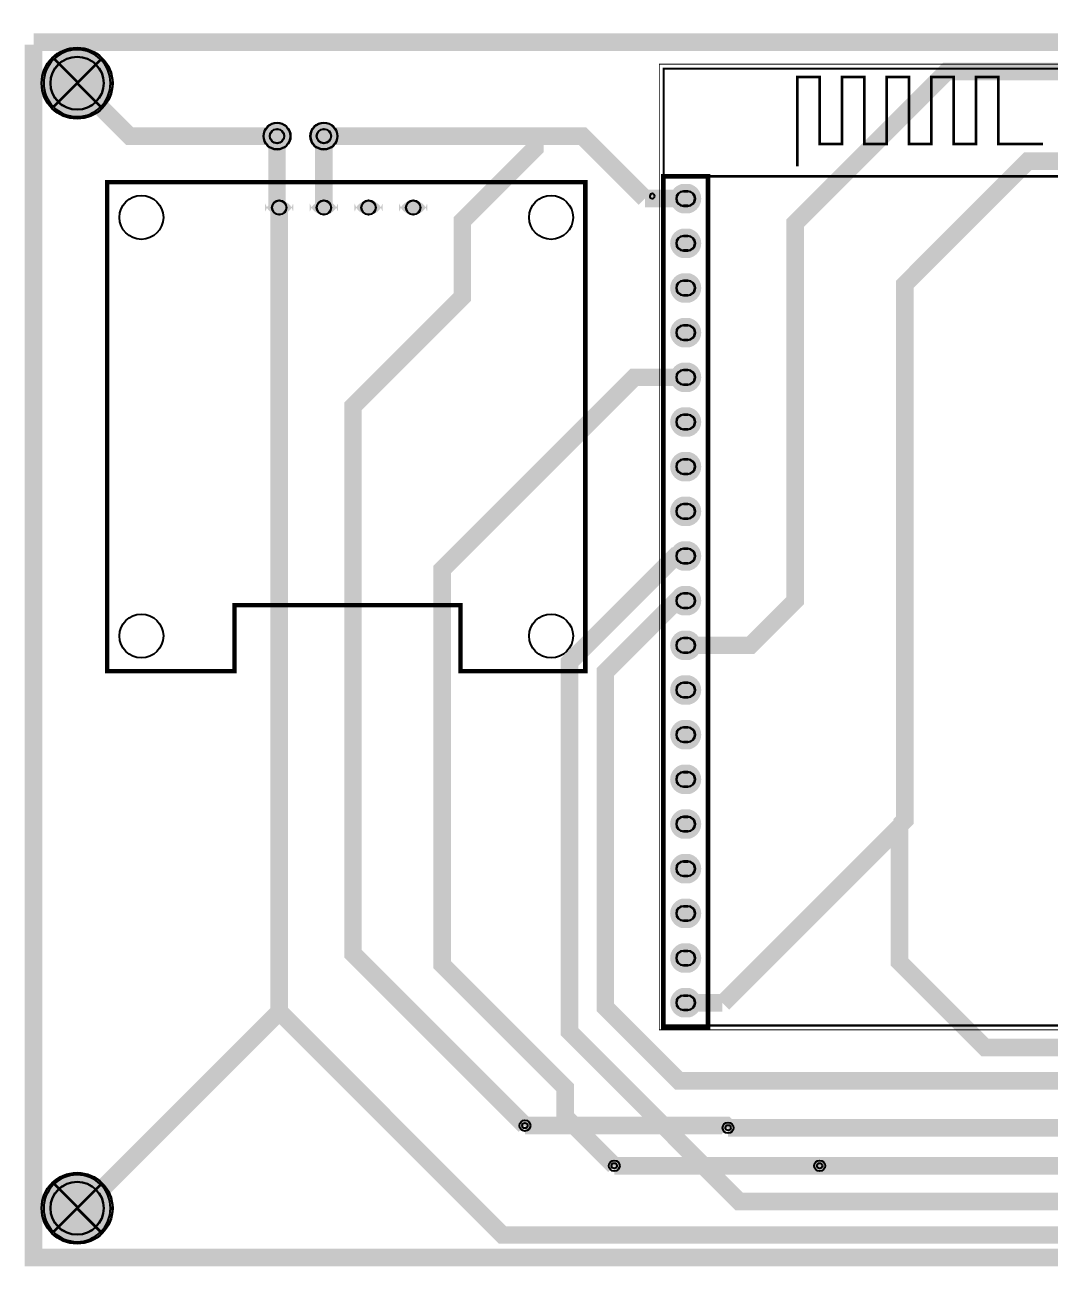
# Model space of a CAD drawing. Header units: millimetres. Extents: x 1 to 137, y 0 to 71.
# Drawn here: x 0.5 to 58.9, y 0.3 to 70.9 of the extents above; entities that cross this region are included whole.
import ezdxf

# ---------------------------------------------------------------- set-up
doc = ezdxf.new("R2010")
doc.units = ezdxf.units.MM
for name, color, linetype, true_color in [('BoardOutLine', 7, 'Continuous', 0xff00ff), ('BottomLayer', 7, 'Continuous', 0x0000ff), ('BottomSolderMaskLayer', 7, 'Continuous', 0xaa00ff), ('Document', 7, 'Continuous', 0xffffff), ('Hole', 7, 'Continuous', 0x222222), ('Multi-Layer', 7, 'Continuous', 0xc0c0c0), ('TopLayer', 7, 'Continuous', 0xff0000), ('TopSilkLayer', 7, 'Continuous', 0xffcc00), ('TopSolderMaskLayer', 7, 'Continuous', 0x800080)]:
    doc.layers.add(name, color=color, linetype=linetype, true_color=true_color)

msp = doc.modelspace()

# ---------------------------------------------------------------- hatches: boundary and pattern name
at = {"layer": 'BottomSolderMaskLayer'}
for points in [[(1.491, 67.61, 1), (5.542, 67.61, 1)], [(14.111, 64.603, 1), (15.661, 64.603, 1)], [(16.778, 64.603, 1), (18.328, 64.603, 1)], [(37.896, 60.216, -0.785398), (37.896, 61.878), (38.358, 61.878, -0.785398), (38.358, 60.216)], [(15.818, 60.765, -0.785398), (14.208, 60.765), (14.208, 60.314, -0.785398), (15.818, 60.314)], [(18.358, 60.765, -0.785398), (16.748, 60.765), (16.748, 60.314, -0.785398), (18.358, 60.314)], [(20.898, 60.765, -0.785398), (19.288, 60.765), (19.288, 60.314, -0.785398), (20.898, 60.314)], [(23.438, 60.765, -0.785398), (21.828, 60.765), (21.828, 60.314, -0.785398), (23.438, 60.314)], [(37.896, 57.676, -0.785398), (37.896, 59.338), (38.358, 59.338, -0.785398), (38.358, 57.676)], [(37.896, 55.136, -0.785398), (37.896, 56.798), (38.358, 56.798, -0.785398), (38.358, 55.136)], [(37.896, 52.596, -0.785398), (37.896, 54.258), (38.358, 54.258, -0.785398), (38.358, 52.596)], [(37.896, 50.056, -0.785398), (37.896, 51.718), (38.358, 51.718, -0.785398), (38.358, 50.056)], [(37.896, 47.516, -0.785398), (37.896, 49.178), (38.358, 49.178, -0.785398), (38.358, 47.516)], [(37.896, 44.976, -0.785398), (37.896, 46.638), (38.358, 46.638, -0.785398), (38.358, 44.976)], [(37.896, 42.436, -0.785398), (37.896, 44.098), (38.358, 44.098, -0.785398), (38.358, 42.436)], [(37.896, 39.896, -0.785398), (37.896, 41.558), (38.358, 41.558, -0.785398), (38.358, 39.896)], [(37.896, 37.356, -0.785398), (37.896, 39.018), (38.358, 39.018, -0.785398), (38.358, 37.356)], [(37.896, 34.816, -0.785398), (37.896, 36.478), (38.358, 36.478, -0.785398), (38.358, 34.816)], [(37.896, 32.276, -0.785398), (37.896, 33.938), (38.358, 33.938, -0.785398), (38.358, 32.276)], [(37.896, 29.736, -0.785398), (37.896, 31.398), (38.358, 31.398, -0.785398), (38.358, 29.736)], [(37.896, 27.196, -0.785398), (37.896, 28.858), (38.358, 28.858, -0.785398), (38.358, 27.196)], [(37.896, 24.656, -0.785398), (37.896, 26.318), (38.358, 26.318, -0.785398), (38.358, 24.656)], [(37.896, 22.116, -0.785398), (37.896, 23.778), (38.358, 23.778, -0.785398), (38.358, 22.116)], [(37.896, 19.576, -0.785398), (37.896, 21.238), (38.358, 21.238, -0.785398), (38.358, 19.576)], [(37.896, 17.036, -0.785398), (37.896, 18.698), (38.358, 18.698, -0.785398), (38.358, 17.036)], [(37.896, 14.496, -0.785398), (37.896, 16.158), (38.358, 16.158, -0.785398), (38.358, 14.496)], [(1.491, 3.643, 1), (5.542, 3.643, 1)]]:
    msp.add_hatch(color=256, dxfattribs=at).paths.add_polyline_path(points)
at = {"layer": 'Document'}
for points in [[(25.323, 34.052), (25.306, 34.053), (25.29, 34.056), (25.274, 34.062), (25.259, 34.069), (25.246, 34.078), (25.233, 34.089), (25.222, 34.102), (25.213, 34.116), (25.206, 34.131), (25.2, 34.146), (25.197, 34.163), (25.196, 34.179), (25.196, 37.802), (12.6, 37.802), (12.6, 34.179), (12.599, 34.163), (12.596, 34.146), (12.59, 34.131), (12.583, 34.116), (12.574, 34.102), (12.563, 34.089), (12.55, 34.078), (12.536, 34.069), (12.522, 34.062), (12.506, 34.056), (12.49, 34.053), (12.473, 34.052), (5.223, 34.052), (5.206, 34.053), (5.19, 34.056), (5.174, 34.062), (5.159, 34.069), (5.146, 34.078), (5.133, 34.089), (5.122, 34.102), (5.113, 34.116), (5.106, 34.131), (5.1, 34.146), (5.097, 34.163), (5.096, 34.179), (5.096, 61.979), (5.097, 61.996), (5.1, 62.012), (5.106, 62.028), (5.113, 62.043), (5.122, 62.056), (5.133, 62.069), (5.146, 62.08), (5.159, 62.089), (5.174, 62.096), (5.19, 62.102), (5.206, 62.105), (5.223, 62.106), (5.24, 62.105), (5.256, 62.102), (5.272, 62.096), (5.286, 62.089), (5.3, 62.08), (5.313, 62.069), (5.324, 62.056), (5.333, 62.043), (5.34, 62.028), (5.346, 62.012), (5.349, 61.996), (5.35, 61.979), (5.35, 34.306), (12.346, 34.306), (12.346, 37.929), (12.347, 37.946), (12.35, 37.962), (12.356, 37.978), (12.363, 37.993), (12.372, 38.006), (12.383, 38.019), (12.396, 38.03), (12.409, 38.039), (12.424, 38.046), (12.44, 38.052), (12.456, 38.055), (12.473, 38.056), (25.323, 38.056), (25.34, 38.055), (25.356, 38.052), (25.372, 38.046), (25.386, 38.039), (25.4, 38.03), (25.413, 38.019), (25.424, 38.006), (25.433, 37.993), (25.44, 37.978), (25.446, 37.962), (25.449, 37.946), (25.45, 37.929), (25.45, 34.306), (32.296, 34.306), (32.296, 61.979), (32.297, 61.996), (32.3, 62.012), (32.306, 62.028), (32.313, 62.043), (32.322, 62.056), (32.333, 62.069), (32.346, 62.08), (32.359, 62.089), (32.374, 62.096), (32.39, 62.102), (32.406, 62.105), (32.423, 62.106), (32.44, 62.105), (32.456, 62.102), (32.472, 62.096), (32.486, 62.089), (32.5, 62.08), (32.513, 62.069), (32.524, 62.056), (32.533, 62.043), (32.54, 62.028), (32.546, 62.012), (32.549, 61.996), (32.55, 61.979), (32.55, 34.179), (32.549, 34.163), (32.546, 34.146), (32.54, 34.131), (32.533, 34.116), (32.524, 34.102), (32.513, 34.089), (32.5, 34.078), (32.486, 34.069), (32.472, 34.062), (32.456, 34.056), (32.44, 34.053), (32.423, 34.052), (25.323, 34.052)], [(32.423, 61.852), (5.223, 61.852), (5.206, 61.853), (5.19, 61.856), (5.174, 61.862), (5.159, 61.869), (5.146, 61.878), (5.133, 61.889), (5.122, 61.902), (5.113, 61.916), (5.106, 61.931), (5.1, 61.946), (5.097, 61.963), (5.096, 61.979), (5.097, 61.996), (5.1, 62.012), (5.106, 62.028), (5.113, 62.043), (5.122, 62.056), (5.133, 62.069), (5.146, 62.08), (5.159, 62.089), (5.174, 62.096), (5.19, 62.102), (5.206, 62.105), (5.223, 62.106), (32.423, 62.106), (32.44, 62.105), (32.456, 62.102), (32.472, 62.096), (32.486, 62.089), (32.5, 62.08), (32.513, 62.069), (32.524, 62.056), (32.533, 62.043), (32.54, 62.028), (32.546, 62.012), (32.549, 61.996), (32.55, 61.979), (32.549, 61.963), (32.546, 61.946), (32.54, 61.931), (32.533, 61.916), (32.524, 61.902), (32.513, 61.889), (32.5, 61.878), (32.486, 61.869), (32.472, 61.862), (32.456, 61.856), (32.44, 61.853), (32.423, 61.852)]]:
    msp.add_hatch(color=256, dxfattribs=at).paths.add_polyline_path(points)
at = {"layer": 'Multi-Layer'}
for points in [[(1.516, 67.61, 1), (5.516, 67.61, 1)], [(37.907, 60.267, -0.785398), (37.907, 61.827), (38.347, 61.827, -0.785398), (38.347, 60.267)], [(15.793, 60.759, -0.785398), (14.233, 60.759), (14.233, 60.319, -0.785398), (15.793, 60.319)], [(18.333, 60.759, -0.785398), (16.773, 60.759), (16.773, 60.319, -0.785398), (18.333, 60.319)], [(20.873, 60.759, -0.785398), (19.313, 60.759), (19.313, 60.319, -0.785398), (20.873, 60.319)], [(23.413, 60.759, -0.785398), (21.853, 60.759), (21.853, 60.319, -0.785398), (23.413, 60.319)], [(37.907, 57.727, -0.785398), (37.907, 59.287), (38.347, 59.287, -0.785398), (38.347, 57.727)], [(37.907, 55.187, -0.785398), (37.907, 56.747), (38.347, 56.747, -0.785398), (38.347, 55.187)], [(37.907, 52.647, -0.785398), (37.907, 54.207), (38.347, 54.207, -0.785398), (38.347, 52.647)], [(37.907, 50.107, -0.785398), (37.907, 51.667), (38.347, 51.667, -0.785398), (38.347, 50.107)], [(37.907, 47.567, -0.785398), (37.907, 49.127), (38.347, 49.127, -0.785398), (38.347, 47.567)], [(37.907, 45.027, -0.785398), (37.907, 46.587), (38.347, 46.587, -0.785398), (38.347, 45.027)], [(37.907, 42.487, -0.785398), (37.907, 44.047), (38.347, 44.047, -0.785398), (38.347, 42.487)], [(37.907, 39.947, -0.785398), (37.907, 41.507), (38.347, 41.507, -0.785398), (38.347, 39.947)], [(37.907, 37.407, -0.785398), (37.907, 38.967), (38.347, 38.967, -0.785398), (38.347, 37.407)], [(37.907, 34.867, -0.785398), (37.907, 36.427), (38.347, 36.427, -0.785398), (38.347, 34.867)], [(37.907, 32.327, -0.785398), (37.907, 33.887), (38.347, 33.887, -0.785398), (38.347, 32.327)], [(37.907, 29.787, -0.785398), (37.907, 31.347), (38.347, 31.347, -0.785398), (38.347, 29.787)], [(37.907, 27.247, -0.785398), (37.907, 28.807), (38.347, 28.807, -0.785398), (38.347, 27.247)], [(37.907, 24.707, -0.785398), (37.907, 26.267), (38.347, 26.267, -0.785398), (38.347, 24.707)], [(37.907, 22.167, -0.785398), (37.907, 23.727), (38.347, 23.727, -0.785398), (38.347, 22.167)], [(37.907, 19.627, -0.785398), (37.907, 21.187), (38.347, 21.187, -0.785398), (38.347, 19.627)], [(37.907, 17.087, -0.785398), (37.907, 18.647), (38.347, 18.647, -0.785398), (38.347, 17.087)], [(37.907, 14.547, -0.785398), (37.907, 16.107), (38.347, 16.107, -0.785398), (38.347, 14.547)], [(1.516, 3.643, 1), (5.516, 3.643, 1)]]:
    msp.add_hatch(color=256, dxfattribs=at).paths.add_polyline_path(points)
at = {"layer": 'TopSolderMaskLayer'}
for points in [[(1.491, 67.61, 1), (5.542, 67.61, 1)], [(14.111, 64.603, 1), (15.661, 64.603, 1)], [(16.778, 64.603, 1), (18.328, 64.603, 1)], [(37.896, 60.216, -0.785398), (37.896, 61.878), (38.358, 61.878, -0.785398), (38.358, 60.216)], [(15.818, 60.765, -0.785398), (14.208, 60.765), (14.208, 60.314, -0.785398), (15.818, 60.314)], [(18.358, 60.765, -0.785398), (16.748, 60.765), (16.748, 60.314, -0.785398), (18.358, 60.314)], [(20.898, 60.765, -0.785398), (19.288, 60.765), (19.288, 60.314, -0.785398), (20.898, 60.314)], [(23.438, 60.765, -0.785398), (21.828, 60.765), (21.828, 60.314, -0.785398), (23.438, 60.314)], [(37.896, 57.676, -0.785398), (37.896, 59.338), (38.358, 59.338, -0.785398), (38.358, 57.676)], [(37.896, 55.136, -0.785398), (37.896, 56.798), (38.358, 56.798, -0.785398), (38.358, 55.136)], [(37.896, 52.596, -0.785398), (37.896, 54.258), (38.358, 54.258, -0.785398), (38.358, 52.596)], [(37.896, 50.056, -0.785398), (37.896, 51.718), (38.358, 51.718, -0.785398), (38.358, 50.056)], [(37.896, 47.516, -0.785398), (37.896, 49.178), (38.358, 49.178, -0.785398), (38.358, 47.516)], [(37.896, 44.976, -0.785398), (37.896, 46.638), (38.358, 46.638, -0.785398), (38.358, 44.976)], [(37.896, 42.436, -0.785398), (37.896, 44.098), (38.358, 44.098, -0.785398), (38.358, 42.436)], [(37.896, 39.896, -0.785398), (37.896, 41.558), (38.358, 41.558, -0.785398), (38.358, 39.896)], [(37.896, 37.356, -0.785398), (37.896, 39.018), (38.358, 39.018, -0.785398), (38.358, 37.356)], [(37.896, 34.816, -0.785398), (37.896, 36.478), (38.358, 36.478, -0.785398), (38.358, 34.816)], [(37.896, 32.276, -0.785398), (37.896, 33.938), (38.358, 33.938, -0.785398), (38.358, 32.276)], [(37.896, 29.736, -0.785398), (37.896, 31.398), (38.358, 31.398, -0.785398), (38.358, 29.736)], [(37.896, 27.196, -0.785398), (37.896, 28.858), (38.358, 28.858, -0.785398), (38.358, 27.196)], [(37.896, 24.656, -0.785398), (37.896, 26.318), (38.358, 26.318, -0.785398), (38.358, 24.656)], [(37.896, 22.116, -0.785398), (37.896, 23.778), (38.358, 23.778, -0.785398), (38.358, 22.116)], [(37.896, 19.576, -0.785398), (37.896, 21.238), (38.358, 21.238, -0.785398), (38.358, 19.576)], [(37.896, 17.036, -0.785398), (37.896, 18.698), (38.358, 18.698, -0.785398), (38.358, 17.036)], [(37.896, 14.496, -0.785398), (37.896, 16.158), (38.358, 16.158, -0.785398), (38.358, 14.496)], [(1.491, 3.643, 1), (5.542, 3.643, 1)]]:
    msp.add_hatch(color=256, dxfattribs=at).paths.add_polyline_path(points)

# ---------------------------------------------------------------- linework, layer by layer
at = {"layer": 'BoardOutLine', "const_width": 1}
for points in [[(1.043, 69.937), (132.997, 69.937)], [(132.997, 0.848), (1.043, 0.848), (1.043, 69.81)]]:
    msp.add_lwpolyline(points, dxfattribs=at)
at = {"layer": 'BottomLayer', "const_width": 1}
for points in [[(105.183, 64.349), (102.395, 67.137), (102.395, 68.273), (52.973, 68.273), (44.35, 59.65), (44.35, 38.187), (41.81, 35.647), (38.127, 35.647)], [(14.886, 64.603), (6.504, 64.603), (3.71, 67.397)], [(15.013, 60.539), (14.886, 60.666), (14.886, 64.603)], [(17.553, 60.539), (17.553, 64.603)], [(35.806, 61.047), (32.25, 64.603), (17.553, 64.603)], [(28.983, 8.342), (19.205, 18.12), (19.205, 49.237), (25.427, 55.459), (25.427, 59.774), (29.543, 63.896), (29.543, 64.603)], [(69.597, 61.897), (68.32, 63.172), (57.583, 63.172), (50.59, 56.177), (50.59, 25.709), (50.283, 25.404)], [(36.046, 61.047), (35.806, 61.047)], [(38.127, 61.047), (36.046, 61.047)], [(15.013, 14.819), (15.013, 60.539)], [(38.127, 50.887), (35.206, 50.887), (24.284, 39.965), (24.284, 17.486), (31.269, 10.501), (31.269, 8.85), (34.063, 6.056)], [(95.912, 8.723), (91.213, 4.024), (41.175, 4.024), (31.523, 13.676), (31.523, 34.696), (37.554, 40.727), (38.127, 40.727)], [(95.913, 14.945), (94.077, 16.782), (85.556, 16.782), (81.18, 12.406), (68.988, 12.406), (67.463, 10.881), (37.747, 10.881), (33.556, 15.072), (33.556, 34.125), (37.615, 38.186), (38.128, 38.186)], [(50.319, 25.36), (40.243, 15.284)], [(50.285, 25.403), (50.285, 17.648), (55.146, 12.787), (66.575, 12.787), (68.099, 14.311), (80.164, 14.311), (85.37, 19.517), (114, 19.517), (117.386, 16.132)], [(38.127, 15.327), (40.207, 15.327)], [(3.837, 3.643), (15.013, 14.819)], [(98.278, 12.623), (98.278, 7.726), (92.67, 2.119), (27.713, 2.119), (15.013, 14.819)], [(45.747, 6.056), (74.703, 6.056), (75.846, 7.199), (75.846, 10.374)], [(69.751, 8.215), (40.54, 8.215)]]:
    msp.add_lwpolyline(points, dxfattribs=at)
at = {"layer": 'BottomSolderMaskLayer'}
for points in [[(38.256, 61.467), (37.998, 61.467)], [(38.256, 60.627), (37.998, 60.627)], [(38.256, 58.927), (37.998, 58.927)], [(38.256, 58.087), (37.998, 58.087)], [(38.256, 56.387), (37.998, 56.387)], [(38.256, 55.547), (37.998, 55.547)], [(38.256, 53.847), (37.998, 53.847)], [(38.256, 53.007), (37.998, 53.007)], [(38.256, 51.307), (37.998, 51.307)], [(38.256, 50.467), (37.998, 50.467)], [(38.256, 48.767), (37.998, 48.767)], [(38.256, 47.927), (37.998, 47.927)], [(38.256, 46.227), (37.998, 46.227)], [(38.256, 45.387), (37.998, 45.387)], [(38.256, 43.687), (37.998, 43.687)], [(38.256, 42.847), (37.998, 42.847)], [(38.256, 41.147), (37.998, 41.147)], [(38.256, 40.307), (37.998, 40.307)], [(38.256, 38.607), (37.998, 38.607)], [(38.256, 37.767), (37.998, 37.767)], [(38.256, 36.067), (37.998, 36.067)], [(38.256, 35.227), (37.998, 35.227)], [(38.256, 33.527), (37.998, 33.527)], [(38.256, 32.687), (37.998, 32.687)], [(38.256, 30.987), (37.998, 30.987)], [(38.256, 30.147), (37.998, 30.147)], [(38.256, 28.447), (37.998, 28.447)], [(38.256, 27.607), (37.998, 27.607)], [(38.256, 25.907), (37.998, 25.907)], [(38.256, 25.067), (37.998, 25.067)], [(38.256, 23.367), (37.998, 23.367)], [(38.256, 22.527), (37.998, 22.527)], [(38.256, 20.827), (37.998, 20.827)], [(38.256, 19.987), (37.998, 19.987)], [(38.256, 18.287), (37.998, 18.287)], [(38.256, 17.447), (37.998, 17.447)], [(38.256, 15.747), (37.998, 15.747)], [(38.256, 14.907), (37.998, 14.907)]]:
    msp.add_lwpolyline(points, close=True, dxfattribs=at)
for centre, radius in [((3.516, 67.61), 2.025), ((3.516, 67.61), 1.519), ((14.886, 64.603), 0.775), ((14.886, 64.603), 0.414), ((17.553, 64.603), 0.775), ((17.553, 64.603), 0.414), ((15.013, 60.539), 0.413), ((17.553, 60.539), 0.413), ((20.093, 60.539), 0.413), ((22.633, 60.539), 0.413), ((3.516, 3.643), 2.025), ((3.516, 3.643), 1.519)]:
    msp.add_circle(centre, radius, dxfattribs=at)
for centre, start, end in [((37.998, 61.047), 90, 270), ((38.256, 61.047), 270, 90), ((37.998, 58.507), 90, 270), ((38.256, 58.507), 270, 90), ((37.998, 55.967), 90, 270), ((38.256, 55.967), 270, 90), ((37.998, 53.427), 90, 270), ((38.256, 53.427), 270, 90), ((37.998, 50.887), 90, 270), ((38.256, 50.887), 270, 90), ((37.998, 48.347), 90, 270), ((38.256, 48.347), 270, 90), ((37.998, 45.807), 90, 270), ((38.256, 45.807), 270, 90), ((37.998, 43.267), 90, 270), ((38.256, 43.267), 270, 90), ((37.998, 40.727), 90, 270), ((38.256, 40.727), 270, 90), ((37.998, 38.187), 90, 270), ((38.256, 38.187), 270, 90), ((37.998, 35.647), 90, 270), ((38.256, 35.647), 270, 90), ((37.998, 33.107), 90, 270), ((38.256, 33.107), 270, 90), ((37.998, 30.567), 90, 270), ((38.256, 30.567), 270, 90), ((37.998, 28.027), 90, 270), ((38.256, 28.027), 270, 90), ((37.998, 25.487), 90, 270), ((38.256, 25.487), 270, 90), ((37.998, 22.947), 90, 270), ((38.256, 22.947), 270, 90), ((37.998, 20.407), 90, 270), ((38.256, 20.407), 270, 90), ((37.998, 17.867), 90, 270), ((38.256, 17.867), 270, 90), ((37.998, 15.327), 90, 270), ((38.256, 15.327), 270, 90)]:
    msp.add_arc(centre, 0.42, start, end, dxfattribs=at)
at = {"layer": 'Document'}
for points, const_width in [([(36.627, 68.687), (65.027, 68.687), (65.027, 13.787), (36.627, 13.787), (36.627, 68.687)], 0.05), ([(36.877, 68.437), (64.777, 68.437), (64.777, 14.037), (36.877, 14.037), (36.877, 68.437)], 0.127)]:
    msp.add_lwpolyline(points, close=True, dxfattribs=dict(at, const_width=const_width))
msp.add_arc((36.227, 61.19), 0.14, 358.86306, 356.36505, dxfattribs=at)
msp.add_arc((36.227, 61.19), 0.14, 358.86306, 356.36505, dxfattribs=at)
at = {"layer": 'Hole'}
for centre in [(28.983, 8.342), (40.54, 8.215), (34.063, 6.056), (45.747, 6.056)]:
    msp.add_circle(centre, 0.155, dxfattribs=at)
at = {"layer": 'Multi-Layer'}
for points in [[(38.249, 61.447), (38.005, 61.447)], [(38.249, 60.647), (38.005, 60.647)], [(38.249, 58.907), (38.005, 58.907)], [(38.249, 58.107), (38.005, 58.107)], [(38.249, 56.367), (38.005, 56.367)], [(38.249, 55.567), (38.005, 55.567)], [(38.249, 53.827), (38.005, 53.827)], [(38.249, 53.027), (38.005, 53.027)], [(38.249, 51.287), (38.005, 51.287)], [(38.249, 50.487), (38.005, 50.487)], [(38.249, 48.747), (38.005, 48.747)], [(38.249, 47.947), (38.005, 47.947)], [(38.249, 46.207), (38.005, 46.207)], [(38.249, 45.407), (38.005, 45.407)], [(38.249, 43.667), (38.005, 43.667)], [(38.249, 42.867), (38.005, 42.867)], [(38.249, 41.127), (38.005, 41.127)], [(38.249, 40.327), (38.005, 40.327)], [(38.249, 38.587), (38.005, 38.587)], [(38.249, 37.787), (38.005, 37.787)], [(38.249, 36.047), (38.005, 36.047)], [(38.249, 35.247), (38.005, 35.247)], [(38.249, 33.507), (38.005, 33.507)], [(38.249, 32.707), (38.005, 32.707)], [(38.249, 30.967), (38.005, 30.967)], [(38.249, 30.167), (38.005, 30.167)], [(38.249, 28.427), (38.005, 28.427)], [(38.249, 27.627), (38.005, 27.627)], [(38.249, 25.887), (38.005, 25.887)], [(38.249, 25.087), (38.005, 25.087)], [(38.249, 23.347), (38.005, 23.347)], [(38.249, 22.547), (38.005, 22.547)], [(38.249, 20.807), (38.005, 20.807)], [(38.249, 20.007), (38.005, 20.007)], [(38.249, 18.267), (38.005, 18.267)], [(38.249, 17.467), (38.005, 17.467)], [(38.249, 15.727), (38.005, 15.727)], [(38.249, 14.927), (38.005, 14.927)]]:
    msp.add_lwpolyline(points, close=True, dxfattribs=at)
for centre, radius in [((3.516, 67.61), 2), ((3.516, 67.61), 1.5), ((14.886, 64.603), 0.75), ((14.886, 64.603), 0.4), ((17.553, 64.603), 0.75), ((17.553, 64.603), 0.4), ((7.173, 59.979), 1.25), ((15.013, 60.539), 0.4), ((17.553, 60.539), 0.4), ((20.093, 60.539), 0.4), ((22.633, 60.539), 0.4), ((30.473, 59.979), 1.25), ((7.173, 36.179), 1.25), ((30.473, 36.179), 1.25), ((28.983, 8.342), 0.31), ((40.54, 8.215), 0.31), ((34.063, 6.056), 0.31), ((45.747, 6.056), 0.31), ((3.516, 3.643), 2), ((3.516, 3.643), 1.5)]:
    msp.add_circle(centre, radius, dxfattribs=at)
for centre, start, end in [((38.005, 61.047), 90, 270), ((38.249, 61.047), 270, 90), ((38.005, 58.507), 90, 270), ((38.249, 58.507), 270, 90), ((38.005, 55.967), 90, 270), ((38.249, 55.967), 270, 90), ((38.005, 53.427), 90, 270), ((38.249, 53.427), 270, 90), ((38.005, 50.887), 90, 270), ((38.249, 50.887), 270, 90), ((38.005, 48.347), 90, 270), ((38.249, 48.347), 270, 90), ((38.005, 45.807), 90, 270), ((38.249, 45.807), 270, 90), ((38.005, 43.267), 90, 270), ((38.249, 43.267), 270, 90), ((38.005, 40.727), 90, 270), ((38.249, 40.727), 270, 90), ((38.005, 38.187), 90, 270), ((38.249, 38.187), 270, 90), ((38.005, 35.647), 90, 270), ((38.249, 35.647), 270, 90), ((38.005, 33.107), 90, 270), ((38.249, 33.107), 270, 90), ((38.005, 30.567), 90, 270), ((38.249, 30.567), 270, 90), ((38.005, 28.027), 90, 270), ((38.249, 28.027), 270, 90), ((38.005, 25.487), 90, 270), ((38.249, 25.487), 270, 90), ((38.005, 22.947), 90, 270), ((38.249, 22.947), 270, 90), ((38.005, 20.407), 90, 270), ((38.249, 20.407), 270, 90), ((38.005, 17.867), 90, 270), ((38.249, 17.867), 270, 90), ((38.005, 15.327), 90, 270), ((38.249, 15.327), 270, 90)]:
    msp.add_arc(centre, 0.4, start, end, dxfattribs=at)
at = {"layer": 'TopLayer', "const_width": 1}
for points in [[(40.54, 8.215), (40.413, 8.342), (28.983, 8.342)], [(34.063, 6.056), (45.747, 6.056)]]:
    msp.add_lwpolyline(points, dxfattribs=at)
at = {"layer": 'TopSilkLayer'}
for points, const_width in [([(2.145, 66.289), (2.195, 66.289), (3.516, 67.61), (4.837, 68.931), (4.888, 68.931)], 0.152), ([(3.516, 67.697), (2.246, 68.967), (2.246, 68.981)], 0.152), ([(44.477, 62.877), (44.477, 67.957), (45.747, 67.957), (45.747, 64.147), (47.017, 64.147), (47.017, 67.957), (48.287, 67.957), (48.287, 64.147), (49.557, 64.147), (49.557, 67.957), (50.827, 67.957), (50.827, 64.147), (52.097, 64.147), (52.097, 67.957), (53.367, 67.957), (53.367, 64.147), (54.637, 64.147), (54.637, 67.957), (55.907, 67.957), (55.907, 64.147), (58.447, 64.147)], 0.15), ([(3.516, 67.61), (4.873, 66.253)], 0.152), ([(64.797, 62.317), (36.857, 62.317)], 0.15), ([(2.145, 2.322), (2.195, 2.322), (3.516, 3.643), (4.837, 4.964), (4.888, 4.964)], 0.152), ([(3.516, 3.73), (2.246, 5), (2.246, 5.014)], 0.152), ([(3.516, 3.643), (4.873, 2.286)], 0.152)]:
    msp.add_lwpolyline(points, dxfattribs=dict(at, const_width=const_width))
for points, const_width in [([(36.877, 14.037), (36.877, 68.437), (64.777, 68.437), (64.777, 14.037), (36.877, 14.037)], 0.127), ([(36.857, 62.317), (39.397, 62.317), (39.397, 13.911), (36.857, 13.911), (36.857, 62.317)], 0.254), ([(5.224, 61.979), (32.422, 61.979), (32.422, 34.178), (25.323, 34.178), (25.323, 37.93), (12.473, 37.93), (12.473, 34.178), (5.224, 34.178), (5.224, 61.979)], 0.254)]:
    msp.add_lwpolyline(points, close=True, dxfattribs=dict(at, const_width=const_width))
for centre in [(3.516, 67.608), (3.516, 3.641)]:
    msp.add_arc(centre, 1.9, 0.07009, 359.92991, dxfattribs=at)
at = {"layer": 'TopSolderMaskLayer'}
for points in [[(38.256, 61.467), (37.998, 61.467)], [(38.256, 60.627), (37.998, 60.627)], [(38.256, 58.927), (37.998, 58.927)], [(38.256, 58.087), (37.998, 58.087)], [(38.256, 56.387), (37.998, 56.387)], [(38.256, 55.547), (37.998, 55.547)], [(38.256, 53.847), (37.998, 53.847)], [(38.256, 53.007), (37.998, 53.007)], [(38.256, 51.307), (37.998, 51.307)], [(38.256, 50.467), (37.998, 50.467)], [(38.256, 48.767), (37.998, 48.767)], [(38.256, 47.927), (37.998, 47.927)], [(38.256, 46.227), (37.998, 46.227)], [(38.256, 45.387), (37.998, 45.387)], [(38.256, 43.687), (37.998, 43.687)], [(38.256, 42.847), (37.998, 42.847)], [(38.256, 41.147), (37.998, 41.147)], [(38.256, 40.307), (37.998, 40.307)], [(38.256, 38.607), (37.998, 38.607)], [(38.256, 37.767), (37.998, 37.767)], [(38.256, 36.067), (37.998, 36.067)], [(38.256, 35.227), (37.998, 35.227)], [(38.256, 33.527), (37.998, 33.527)], [(38.256, 32.687), (37.998, 32.687)], [(38.256, 30.987), (37.998, 30.987)], [(38.256, 30.147), (37.998, 30.147)], [(38.256, 28.447), (37.998, 28.447)], [(38.256, 27.607), (37.998, 27.607)], [(38.256, 25.907), (37.998, 25.907)], [(38.256, 25.067), (37.998, 25.067)], [(38.256, 23.367), (37.998, 23.367)], [(38.256, 22.527), (37.998, 22.527)], [(38.256, 20.827), (37.998, 20.827)], [(38.256, 19.987), (37.998, 19.987)], [(38.256, 18.287), (37.998, 18.287)], [(38.256, 17.447), (37.998, 17.447)], [(38.256, 15.747), (37.998, 15.747)], [(38.256, 14.907), (37.998, 14.907)]]:
    msp.add_lwpolyline(points, close=True, dxfattribs=at)
for centre, radius in [((3.516, 67.61), 2.025), ((3.516, 67.61), 1.519), ((14.886, 64.603), 0.775), ((14.886, 64.603), 0.414), ((17.553, 64.603), 0.775), ((17.553, 64.603), 0.414), ((15.013, 60.539), 0.413), ((17.553, 60.539), 0.413), ((20.093, 60.539), 0.413), ((22.633, 60.539), 0.413), ((3.516, 3.643), 2.025), ((3.516, 3.643), 1.519)]:
    msp.add_circle(centre, radius, dxfattribs=at)
for centre, start, end in [((37.998, 61.047), 90, 270), ((38.256, 61.047), 270, 90), ((37.998, 58.507), 90, 270), ((38.256, 58.507), 270, 90), ((37.998, 55.967), 90, 270), ((38.256, 55.967), 270, 90), ((37.998, 53.427), 90, 270), ((38.256, 53.427), 270, 90), ((37.998, 50.887), 90, 270), ((38.256, 50.887), 270, 90), ((37.998, 48.347), 90, 270), ((38.256, 48.347), 270, 90), ((37.998, 45.807), 90, 270), ((38.256, 45.807), 270, 90), ((37.998, 43.267), 90, 270), ((38.256, 43.267), 270, 90), ((37.998, 40.727), 90, 270), ((38.256, 40.727), 270, 90), ((37.998, 38.187), 90, 270), ((38.256, 38.187), 270, 90), ((37.998, 35.647), 90, 270), ((38.256, 35.647), 270, 90), ((37.998, 33.107), 90, 270), ((38.256, 33.107), 270, 90), ((37.998, 30.567), 90, 270), ((38.256, 30.567), 270, 90), ((37.998, 28.027), 90, 270), ((38.256, 28.027), 270, 90), ((37.998, 25.487), 90, 270), ((38.256, 25.487), 270, 90), ((37.998, 22.947), 90, 270), ((38.256, 22.947), 270, 90), ((37.998, 20.407), 90, 270), ((38.256, 20.407), 270, 90), ((37.998, 17.867), 90, 270), ((38.256, 17.867), 270, 90), ((37.998, 15.327), 90, 270), ((38.256, 15.327), 270, 90)]:
    msp.add_arc(centre, 0.42, start, end, dxfattribs=at)

doc.saveas('drawing.dxf')
